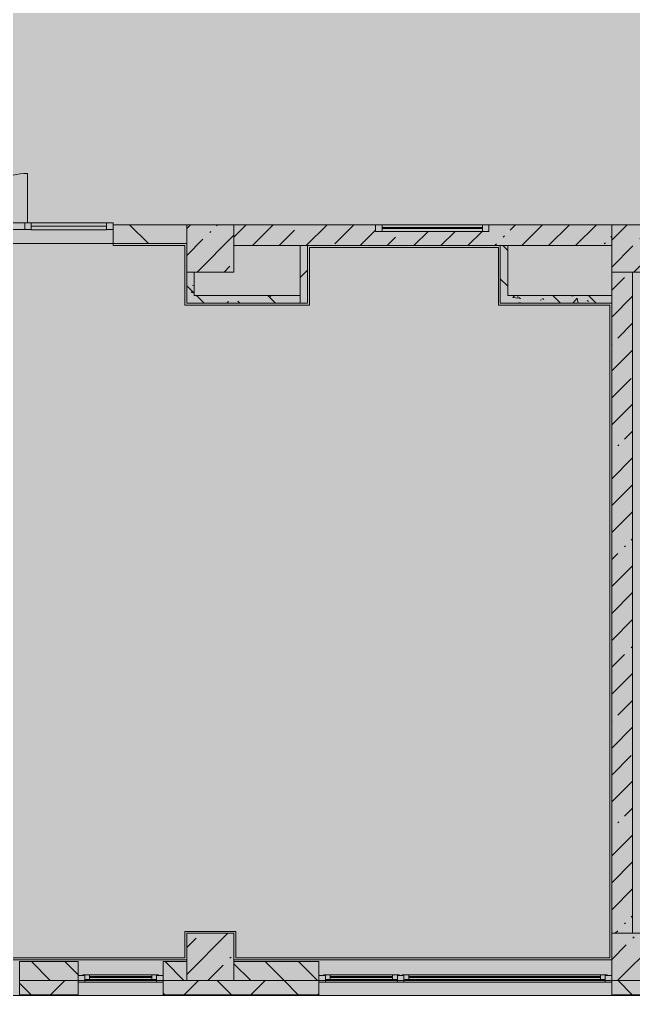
# Model space of a CAD drawing. Header units: millimetres. Extents: x 35316 to 242799, y -8553 to 29000.
# Drawn here: x 149067 to 155567, y -258 to 10073 of the extents above; entities that cross this region are included whole.
import ezdxf

# ---------------------------------------------------------------- set-up
doc = ezdxf.new("R2010")
doc.units = ezdxf.units.MM
doc.layers.add('A-DETL-GENF-5', color=7, linetype='Continuous', lineweight=9, true_color=0xc0c0c0, transparency=0.4)
for name, color, linetype, lineweight, true_color in [('A-FLOR-2', 7, 'Continuous', 5, 0xb7b7b7), ('A-GLAZ-3', 7, 'Continuous', 5, 0x737373), ('A-GLAZ-CURT-2', 7, 'Continuous', 5, 0x737373), ('A-GLAZ-CWMG-2', 7, 'Continuous', 5, 0x737373), ('A-WALL-3', 7, 'Continuous', 5, 0x737373), ('A-WALL-4', 7, 'Continuous', 9, 0x737373), ('I-WALL-4', 7, 'Continuous', 5, 0x737373), ('I-WALL-6', 7, 'Continuous', 5, 0x787878), ('S-COLS-3', 7, 'Continuous', 5, 0x737373)]:
    doc.layers.add(name, color=color, linetype=linetype, lineweight=lineweight, true_color=true_color)
for name, color, linetype, lineweight in [('A-WALL', 7, 'Continuous', 9), ('A-WALL-2', 7, 'Continuous', 5), ('I-WALL-5', 7, 'Continuous', 5), ('S-COLS-2', 7, 'Continuous', 5)]:
    doc.layers.add(name, color=color, linetype=linetype, lineweight=lineweight)
pattern_1 = [(45, (107926.8, 0), (-285.123, 285.123), []), (45, (108211.92, 0), (-285.123, 285.123), [504.031, -100.806, 16.764, -84.042])]
pattern_2 = [(135, (107926.8, 0), (-377.171, -377.171), [533.4, -88.9, 17.78, -88.9]), (135, (107926.8, 376.94), (-377.171, -377.171), []), (50, (107926.8, 0), (637.6445, -55.7866), [66.675, -733.425]), (355, (107926.8, 0), (-123.349, 668.699), [53.34, -586.74]), (100.451, (107979.94, -4.65), (514.299, 612.908), [56.665, -623.315]), (46.184, (107926.8, 177.8), (948.776, -147.15), [100.012, -1100.137]), (96.636, (108005.9, 165.5), (830.909, 865.997), [84.998, -934.973]), (351.184, (107926.8, 177.8), (830.918, 865.988), [80.01, -880.11]), (21, (108015.7, 133.35), (530.6506, -357.928), [66.675, -733.425]), (326, (108015.7, 133.35), (216.308, 644.6585), [53.34, -586.74]), (71.451, (108059.9, 103.5), (746.9596, 286.724), [56.665, -623.315]), (37.5, (107926.8, 0), (10.8105, 295.9426), [16.764, -562.864, 16.764, -578.866, -588.962]), (37.5, (107926.8, 0), (10.8105, 295.9426), [-1175.258, 16.764, -572.198]), (7.5, (107926.8, 0), (233.8692, 350.6318), [16.764, -322.834, 16.764, -549.529, -224.472]), (7.5, (107926.8, 0), (233.8692, 350.6318), [-905.891, 16.764, -207.708]), (327.5, (107728.55, 0), (474.5678, -20.0513), [16.764, -205.486, 16.764, -676.656, -920.115]), (327.5, (107728.55, 0), (474.5678, -20.0513), [-915.67, 16.764, -903.351]), (317.5, (107639.65, 0), (518.452, 88.9934), [16.764, -272.161, 16.764, -443.738, -653.415]), (317.5, (107639.65, 0), (518.452, 88.9934), [-749.427, 16.764, -636.651])]

# ---------------------------------------------------------------- blocks, each defined once
blk = doc.blocks.new('BSC_Колонна _Прямоугольная - 500х500-V105-3_3_2_птичка')
at = {"layer": 'S-COLS-2'}
h = blk.add_hatch(dxfattribs=at)
h.set_pattern_fill('FP_88', color=256, style=0, pattern_type=2)
h.set_pattern_definition([(45, (-43160, -7650), (-285.123, 285.123), []), (45, (-42874.88, -7650), (-285.123, 285.123), [504.031, -100.806, 16.764, -84.042])])
h.paths.add_polyline_path([(-250, -250), (250, -250), (250, 250), (-250, 250)])
at = {"layer": 'S-COLS-3'}
for p, q in [((250, 250), (-250, 250)), ((-250, 250), (-250, -250)), ((250, -250), (250, 250)), ((-250, -250), (250, -250))]:
    blk.add_line(p, q, dxfattribs=at)
blk = doc.blocks.new('BSC_Колонна _Прямоугольная - 500х500-V106-3_3_2_птичка')
at = {"layer": 'S-COLS-2'}
h = blk.add_hatch(dxfattribs=at)
h.set_pattern_fill('FP_89', color=256, style=0, pattern_type=2)
h.set_pattern_definition([(45, (-47660, -7650), (-285.123, 285.123), []), (45, (-47374.88, -7650), (-285.123, 285.123), [504.031, -100.806, 16.764, -84.042])])
h.paths.add_polyline_path([(-250, -250), (250, -250), (250, 250), (-250, 250)])
at = {"layer": 'S-COLS-3'}
for p, q in [((250, 250), (-250, 250)), ((-250, 250), (-250, -250)), ((250, -250), (250, 250)), ((-250, -250), (250, -250))]:
    blk.add_line(p, q, dxfattribs=at)
blk = doc.blocks.new('BSC_Колонна _Прямоугольная - 500х500-V112-3_3_2_птичка')
at = {"layer": 'S-COLS-2'}
h = blk.add_hatch(dxfattribs=at)
h.set_pattern_fill('FP_95', color=256, style=0, pattern_type=2)
h.set_pattern_definition([(45, (-43160, -150), (-285.123, 285.123), []), (45, (-42874.88, -150), (-285.123, 285.123), [504.031, -100.806, 16.764, -84.042])])
h.paths.add_polyline_path([(-250, -250), (250, -250), (250, 250), (-250, 250), (-250, 32)])
at = {"layer": 'S-COLS-3'}
for p, q in [((250, 250), (-250, 250)), ((-250, 250), (-250, -250)), ((250, -250), (250, 250)), ((-250, -250), (250, -250))]:
    blk.add_line(p, q, dxfattribs=at)
blk = doc.blocks.new('BSC_Колонна _Прямоугольная - 500х500-V113-3_3_2_птичка')
at = {"layer": 'S-COLS-2'}
h = blk.add_hatch(dxfattribs=at)
h.set_pattern_fill('FP_96', color=256, style=0, pattern_type=2)
h.set_pattern_definition([(45, (-47660, -150), (-285.123, 285.123), []), (45, (-47374.88, -150), (-285.123, 285.123), [504.031, -100.806, 16.764, -84.042])])
h.paths.add_polyline_path([(-250, -250), (250, -250), (250, 250), (-250, 250)])
at = {"layer": 'S-COLS-3'}
for p, q in [((250, 250), (-250, 250)), ((-250, 250), (-250, -250)), ((250, -250), (250, 250)), ((-250, -250), (250, -250))]:
    blk.add_line(p, q, dxfattribs=at)
blk = doc.blocks.new('120_Окно_СКБ_2Ст - 120_Окно_СКБ_2Ст 3100х2500 _мал_створка слева_ 2-V136-3_3_2_птичка')
at = {"layer": 'A-GLAZ-3'}
for p, q in [((-1550, -127), (-1550, -57)), ((-1550, -57), (-1480, -57)), ((1550, -57), (-1550, -57)), ((-1480, -57), (-1480, -127)), ((650, -87), (-1480, -87)), ((-1480, -87), (-1480, -127)), ((-1430, -137), (-1430, -87)), ((600, -137), (600, -87)), ((650, -127), (650, -57)), ((650, -57), (720, -57)), ((650, -127), (650, -87)), ((720, -57), (720, -127)), ((1480, -87), (720, -87)), ((720, -87), (720, -127)), ((770, -137), (770, -87)), ((1430, -137), (1430, -87)), ((1480, -127), (1480, -57)), ((1480, -57), (1550, -57)), ((1480, -127), (1480, -87)), ((1550, -57), (1550, -127)), ((-1480, -127), (-1550, -127)), ((-1550, -127), (-1500, -127)), ((-1480, -127), (-1500, -127)), ((-1500, -127), (-1500, -137)), ((-1500, -137), (670, -137)), ((670, -137), (-1500, -137)), ((-1430, -107), (600, -107)), ((600, -117), (-1430, -117)), ((720, -127), (650, -127)), ((670, -127), (650, -127)), ((670, -127), (700, -127)), ((670, -137), (670, -127)), ((720, -127), (700, -127)), ((700, -127), (700, -137)), ((700, -137), (1500, -137)), ((1500, -137), (700, -137)), ((770, -107), (1430, -107)), ((1430, -117), (770, -117)), ((1550, -127), (1480, -127)), ((1500, -127), (1480, -127)), ((1500, -137), (1500, -127)), ((1505, -127), (1550, -127))]:
    blk.add_line(p, q, dxfattribs=at)
blk = doc.blocks.new('120_Окно_СКБ_1Ст - 120_Окно_СКБ_1Ст 900х2500_h_-V134-3_3_2_птичка')
at = {"layer": 'A-GLAZ-3'}
for p, q in [((-450, -127), (-450, -57)), ((-450, -57), (-380, -57)), ((450, -57), (-450, -57)), ((-380, -57), (-380, -127)), ((380, -87), (-380, -87)), ((-380, -87), (-380, -127)), ((-330, -137), (-330, -87)), ((330, -137), (330, -87)), ((380, -127), (380, -57)), ((380, -57), (450, -57)), ((380, -127), (380, -87)), ((450, -57), (450, -127)), ((-380, -127), (-450, -127)), ((-450, -127), (-400, -127)), ((-380, -127), (-400, -127)), ((-400, -127), (-400, -137)), ((-400, -137), (400, -137)), ((400, -137), (-400, -137)), ((-330, -107), (330, -107)), ((330, -117), (-330, -117)), ((450, -127), (380, -127)), ((400, -127), (380, -127)), ((400, -127), (450, -127)), ((400, -137), (400, -127))]:
    blk.add_line(p, q, dxfattribs=at)
blk = doc.blocks.new('Прямоугольный импост - 50 x 70 мм-V264-3_3_2_птичка')
at = {"layer": 'A-GLAZ-CWMG-2'}
for p, q in [((-70, 35), (0, 35)), ((-70, -35), (-70, 35)), ((0, 35), (0, -35)), ((0, -35), (-70, -35))]:
    blk.add_line(p, q, dxfattribs=at)
blk = doc.blocks.new('Системная панель - Стемалит - 40мм-V266-3_3_2_птичка')
at = {"layer": 'A-GLAZ-CURT-2'}
for p, q in [((65, 35), (-65, 35)), ((-65, 35), (-65, -35)), ((65, -35), (65, 35)), ((-65, -35), (65, -35))]:
    blk.add_line(p, q, dxfattribs=at)
blk = doc.blocks.new('Системная панель - Стекло - 40мм-V269-3_3_2_птичка')
at = {"layer": 'A-GLAZ-CURT-2'}
for p, q in [((397.5, 0), (-397.5, 0)), ((-397.5, 0), (-397.5, -40)), ((397.5, -40), (397.5, 0)), ((-397.5, -40), (397.5, -40))]:
    blk.add_line(p, q, dxfattribs=at)
blk = doc.blocks.new('Прямоугольный импост - 50 x 70 мм-V270-3_3_2_птичка')
at = {"layer": 'A-GLAZ-CWMG-2'}
for p, q in [((-35, 35), (35, 35)), ((-35, -35), (-35, 35)), ((35, 35), (35, -35)), ((35, -35), (-35, -35))]:
    blk.add_line(p, q, dxfattribs=at)
blk = doc.blocks.new('Прямоугольный импост - 50 x 70 мм-V271-3_3_2_птичка')
at = {"layer": 'A-GLAZ-CWMG-2'}
blk.add_line((42060, 7920), (41265, 7920), dxfattribs=at)
blk = doc.blocks.new('120_Окно_СКБ_1Ст - 120_Окно_СКБ_1Ст 400х1200 EI30-V277-3_3_2_птичка')
at = {"layer": 'A-GLAZ-3'}
for p, q in [((-600, 40), (-600, 110)), ((-600, 110), (-530, 110)), ((600, 110), (-600, 110)), ((-530, 110), (-530, 40)), ((530, 40), (530, 110)), ((530, 110), (600, 110)), ((600, 110), (600, 40)), ((-530, 40), (-600, 40)), ((-600, 40), (600, 40)), ((530, 80), (-530, 80)), ((530, 70), (-530, 70)), ((600, 40), (530, 40))]:
    blk.add_line(p, q, dxfattribs=at)

msp = doc.modelspace()

# ---------------------------------------------------------------- hatches: boundary and pattern name
at = {"layer": 'A-DETL-GENF-5'}
msp.add_hatch(color=256, dxfattribs=at).paths.add_polyline_path([(183776.8, -251.7), (183776.8, 3288.3), (192496.8, 3288.3), (192496.8, 27348.3), (149836.8, 27348.3), (149836.8, 23888.3), (146236.9, 23888.3), (146236.9, -251.7), (181954.2, -251.7)])
at = {"layer": 'A-WALL-2'}
h = msp.add_hatch(dxfattribs=at)
h.set_pattern_fill('FP_110', color=256, style=0, pattern_type=2)
h.set_pattern_definition([(135, (107926.8, 0), (-176.7767, -176.7767), [])])
h.paths.add_polyline_path([(173086.8, -100), (173336.8, -100), (173336.8, 100), (173086.8, 100)])
h.paths.add_polyline_path([(163436.8, -100), (163436.8, 100), (162686.8, 100), (162686.8, -100), (162879.3, -100)])
h.paths.add_polyline_path([(164836.8, -100), (165736.8, -100), (165736.8, 100), (164836.8, 100), (164836.8, -52.2)])
h.paths.add_polyline_path([(172186.8, -100), (172186.8, 100), (171636.8, 100), (171636.8, -100)])
h.paths.add_polyline_path([(169536.8, -100), (169536.8, 100), (169336.8, 100), (169336.8, -100)])
h.paths.add_polyline_path([(155836.8, -100), (156086.8, -100), (156086.8, 100), (155836.8, 100), (155836.8, 5.7)])
h.paths.add_polyline_path([(158186.8, -100), (158936.8, -100), (158936.8, 100), (158186.8, 100)])
h.paths.add_polyline_path([(152236.8, -100), (152236.8, 100), (151336.8, 100), (151336.8, -100)])
h.paths.add_polyline_path([(150586.8, -100), (150836.8, -100), (150836.8, 100), (150586.8, 100)])
h.paths.add_polyline_path([(160336.8, -100), (160586.8, -100), (160586.8, 100), (160336.8, 100), (160336.8, 33.3)])
h.paths.add_polyline_path([(149686.8, -100), (149686.8, 100), (149066.8, 100), (149066.8, -100)])
h.paths.add_polyline_path([(146416.8, -100), (146466.8, -100), (146466.8, 100), (146416.8, 100)])
h = msp.add_hatch(dxfattribs=at)
h.set_pattern_fill('FP_112', color=256, style=0, pattern_type=2)
h.set_pattern_definition([(45, (107926.8, 0), (-353.5534, 353.5534), []), (135, (107926.8, 0), (-353.5534, -353.5534), [])])
h.paths.add_polyline_path([(164336.8, -250), (164553.9, -250), (164553.9, -100), (164336.8, -100)])
h.paths.add_polyline_path([(163436.8, -250), (163436.8, -100), (162686.8, -100), (162686.8, -250), (162879.3, -250)])
h.paths.add_polyline_path([(149066.8, -250), (149686.8, -250), (149686.8, -100), (149066.8, -100)])
h.paths.add_polyline_path([(150586.8, -250), (152236.8, -250), (152236.8, -100), (150586.8, -100)])
h.paths.add_polyline_path([(155336.8, -250), (156086.8, -250), (156086.8, -100), (155336.8, -100)])
h.paths.add_polyline_path([(160586.8, -250), (160586.8, -100), (159836.8, -100), (159836.8, -250), (160336.8, -250)])
h.paths.add_polyline_path([(158640.4, -250), (158936.8, -250), (158936.8, -100), (158186.8, -100), (158186.8, -250)])
h.paths.add_polyline_path([(146236.9, -250), (146966.8, -250), (146966.8, -100), (146236.9, -100), (146236.9, -182.3)])
at = {"layer": 'I-WALL-5'}
h = msp.add_hatch(dxfattribs=at)
h.set_pattern_fill('FP_111', color=256, style=0, pattern_type=2)
h.set_pattern_definition([(135, (107926.8, 0), (-353.5534, -353.5534), [])])
h.paths.add_polyline_path([(150162.7, 7700), (150836.8, 7700), (150836.8, 7900), (150056.8, 7900), (150056.8, 7700)])
h.paths.add_polyline_path([(146966.8, 7700), (147556.8, 7700), (147556.8, 7900), (146966.8, 7900), (146966.8, 7764.4)])
h.paths.add_polyline_path([(146466.8, 7700), (146466.8, 7900), (146416.8, 7900), (146416.8, 7700), (146453.6, 7700)])
h = msp.add_hatch(dxfattribs=at)
h.set_pattern_fill('FP_108', color=256, style=0, pattern_type=2)
h.set_pattern_definition(pattern_1)
h.paths.add_polyline_path([(154401.5, 7680), (155336.8, 7680), (155336.8, 7900), (154036.8, 7900), (154036.8, 7830), (152836.8, 7830), (152836.8, 7900), (151336.8, 7900), (151336.8, 7680), (154236.8, 7680)])
h = msp.add_hatch(dxfattribs=at)
h.set_pattern_fill('FP_113', color=256, style=0, pattern_type=2)
h.set_pattern_definition([(45, (107926.8, 0), (-176.7767, 176.7767), [])])
h.paths.add_polyline_path([(152116.8, 7070), (152116.8, 7680), (152036.8, 7680), (152036.8, 7070)])
h = msp.add_hatch(dxfattribs=at)
h.set_pattern_fill('FP_108', color=256, style=0, pattern_type=2)
h.set_pattern_definition(pattern_1)
h.paths.add_polyline_path([(155336.8, 400), (155556.8, 400), (155556.8, 7400), (155336.8, 7400), (155336.8, 606.4)])
at = {"layer": 'I-WALL-6'}
h = msp.add_hatch(dxfattribs=at)
h.set_pattern_fill('FP_117', color=256, style=0, pattern_type=2)
h.set_pattern_definition(pattern_2)
h.paths.add_polyline_path([(154236.8, 7070), (154236.8, 7680), (154156.8, 7680), (154156.8, 7070)])
h = msp.add_hatch(dxfattribs=at)
h.set_pattern_fill('FP_117', color=256, style=0, pattern_type=2)
h.set_pattern_definition(pattern_2)
h.paths.add_polyline_path([(150916.8, 7150), (150916.8, 7400), (150836.8, 7400), (150836.8, 7150)])
h = msp.add_hatch(dxfattribs=at)
h.set_pattern_fill('FP_117', color=256, style=0, pattern_type=2)
h.set_pattern_definition(pattern_2)
h.paths.add_polyline_path([(152036.8, 7070), (152036.8, 7150), (150836.8, 7150), (150836.8, 7070)])
h = msp.add_hatch(dxfattribs=at)
h.set_pattern_fill('FP_117', color=256, style=0, pattern_type=2)
h.set_pattern_definition(pattern_2)
h.paths.add_polyline_path([(155336.8, 7070), (155336.8, 7150), (154236.8, 7150), (154236.8, 7070), (154401.5, 7070)])

# ---------------------------------------------------------------- linework, layer by layer
at = {"layer": 'A-FLOR-2'}
for p, q in [((149151, 7920), (149151, 8443.9)), ((150056.8, 7680), (150056.8, 7700)), ((150816.8, 7680), (150056.8, 7680)), ((150816.8, 7050), (150816.8, 7680)), ((154136.8, 7660), (152136.8, 7660)), ((152136.8, 7660), (152136.8, 7050)), ((154136.8, 7050), (154136.8, 7660)), ((152136.8, 7050), (150816.8, 7050)), ((155316.8, 7050), (154136.8, 7050)), ((155316.8, 140), (155316.8, 7050)), ((150816.8, 140), (150816.8, 420)), ((150816.8, 420), (151356.8, 420)), ((151356.8, 420), (151356.8, 140)), ((146986.8, 140), (150816.8, 140)), ((151356.8, 140), (155316.8, 140))]:
    msp.add_line(p, q, dxfattribs=at)
msp.add_arc((149143.5, 7900), 544, 89.21005, 153.06648, dxfattribs=at)
at = {"layer": 'A-WALL'}
for p, q in [((149066.8, -253), (149686.8, -253)), ((150586.8, -253), (152236.8, -253)), ((155336.8, -253), (156086.8, -253))]:
    msp.add_line(p, q, dxfattribs=at)
at = {"layer": 'A-WALL-2'}
msp.add_line((158186.8, -258), (144449.8, -258), dxfattribs=at)
at = {"layer": 'A-WALL-3'}
for p, q in [((149686.8, 100), (149066.8, 100)), ((149066.8, 100), (149066.8, -258)), ((149686.8, -258), (149686.8, 100)), ((150836.8, 100), (150586.8, 100)), ((150586.8, 100), (150586.8, -258)), ((152236.8, 100), (151336.8, 100)), ((152236.8, -258), (152236.8, 100)), ((149686.8, -100), (150586.8, -100)), ((152236.8, -100), (155336.8, -100)), ((155336.8, -100), (155336.8, -258))]:
    msp.add_line(p, q, dxfattribs=at)
at = {"layer": 'A-WALL-4'}
for p, q in [((152116.8, 7680), (152036.8, 7680)), ((154236.8, 7680), (154156.8, 7680)), ((152036.8, 7070), (152036.8, 7150)), ((155336.8, 7070), (155336.8, 7150)), ((149066.8, -100), (149686.8, -100)), ((150586.8, -100), (150836.8, -100)), ((151336.8, -100), (152236.8, -100)), ((149066.8, -250), (149686.8, -250)), ((150586.8, -250), (152236.8, -250)), ((155336.8, -250), (156086.8, -250))]:
    msp.add_line(p, q, dxfattribs=at)
at = {"layer": 'I-WALL-4'}
for p, q in [((150836.8, 7900), (150056.8, 7900)), ((150056.8, 7900), (150056.8, 7700)), ((152836.8, 7900), (151336.8, 7900)), ((155336.8, 7900), (154036.8, 7900)), ((150836.8, 7700), (146966.8, 7700)), ((151336.8, 7680), (152036.8, 7680)), ((152036.8, 7680), (152036.8, 7150)), ((152116.8, 7070), (152116.8, 7680)), ((152116.8, 7680), (154156.8, 7680)), ((154156.8, 7680), (154156.8, 7070)), ((154236.8, 7150), (154236.8, 7680)), ((154236.8, 7680), (155336.8, 7680)), ((150836.8, 7400), (150836.8, 7070)), ((150916.8, 7150), (150916.8, 7400)), ((155336.8, 7400), (155336.8, 7150)), ((155556.8, 400), (155556.8, 7400)), ((152036.8, 7150), (150916.8, 7150)), ((155336.8, 7150), (154236.8, 7150)), ((150836.8, 7070), (152116.8, 7070)), ((154156.8, 7070), (155336.8, 7070)), ((155336.8, 7070), (155336.8, 400)), ((146976.8, 120), (150836.8, 120)), ((151336.8, 120), (155336.8, 120))]:
    msp.add_line(p, q, dxfattribs=at)

# ---------------------------------------------------------------- block references
at = {"layer": 'A-GLAZ-3'}
msp.add_blockref('120_Окно_СКБ_1Ст - 120_Окно_СКБ_1Ст 400х1200 EI30-V277-3_3_2_птичка', (153436.8, 7790), dxfattribs=at)
at = {"layer": 'A-GLAZ-3', "rotation": 180}
for name, p in [('120_Окно_СКБ_1Ст - 120_Окно_СКБ_1Ст 900х2500_h_-V134-3_3_2_птичка', (150136.8, -175)), ('120_Окно_СКБ_2Ст - 120_Окно_СКБ_2Ст 3100х2500 _мал_створка слева_ 2-V136-3_3_2_птичка', (153786.8, -175))]:
    msp.add_blockref(name, p, dxfattribs=at)
at = {"layer": 'A-GLAZ-CURT-2'}
for name, p in [('Системная панель - Стемалит - 40мм-V266-3_3_2_птичка', (149056.8, 7885)), ('Системная панель - Стекло - 40мм-V269-3_3_2_птичка', (149589.3, 7885))]:
    msp.add_blockref(name, p, dxfattribs=at)
at = {"layer": 'A-GLAZ-CWMG-2', "extrusion": (0, 0, -1), "rotation": 180}
for name, p in [('Прямоугольный импост - 50 x 70 мм-V270-3_3_2_птичка', (-149156.8, 7885)), ('Прямоугольный импост - 50 x 70 мм-V264-3_3_2_птичка', (-150056.8, 7885))]:
    msp.add_blockref(name, p, dxfattribs=at)
at = {"layer": 'A-GLAZ-CWMG-2'}
msp.add_blockref('Прямоугольный импост - 50 x 70 мм-V271-3_3_2_птичка', (107926.8, 0), dxfattribs=at)
at = {"layer": 'S-COLS-3'}
for name, p in [('BSC_Колонна _Прямоугольная - 500х500-V105-3_3_2_птичка', (151086.8, 7650)), ('BSC_Колонна _Прямоугольная - 500х500-V106-3_3_2_птичка', (155586.8, 7650)), ('BSC_Колонна _Прямоугольная - 500х500-V112-3_3_2_птичка', (151086.8, 150)), ('BSC_Колонна _Прямоугольная - 500х500-V113-3_3_2_птичка', (155586.8, 150))]:
    msp.add_blockref(name, p, dxfattribs=at)

doc.saveas('drawing.dxf')
